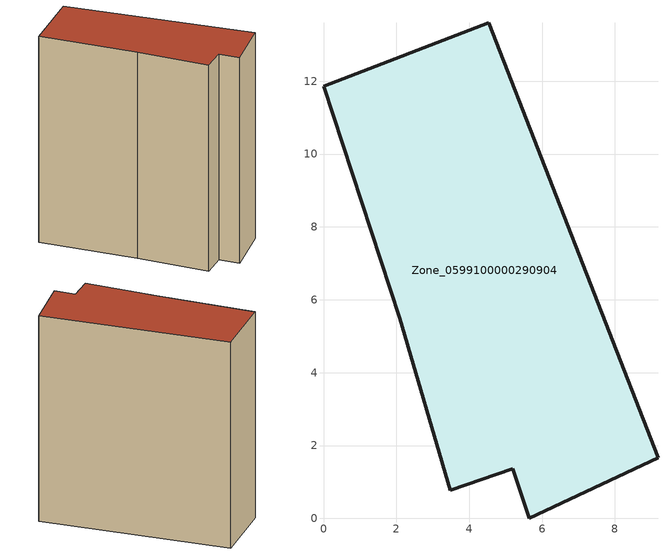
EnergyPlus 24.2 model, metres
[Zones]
Zone_0599100000290904
 floor ground (C_G): 4.54,13.61 9.18,1.66 5.65,0 5.19,1.36 3.48,0.77 2.09,5.5 0,11.86 z0
 wall outside (C_F): 3.48,0.77 5.19,1.36 5.65,0 9.18,1.66 4.54,13.61 0,11.86 2.09,5.5 3.48,0.77 z0:14.31
 roof outside (C_R): 4.54,13.61 0,11.86 2.09,5.5 3.48,0.77 5.19,1.36 5.65,0 9.18,1.66 z14.31
[BUILDING]
Pand.0599100000290904: North Axis=0; Terrain=City; Loads Convergence Tolerance Value=0.04; Temperature Convergence Tolerance Value=0.4; Solar Distribution=FullExterior; Maximum Number of Warmup Days=25; Minimum Number of Warmup Days=1
[Site:Location]
Rotterdam.The.Hague.AP_ZH_NLD Design_Conditions: Latitude=51.96; Longitude=4.45; Time Zone=1; Elevation=-4.5
[SITE:GROUNDTEMPERATURE:BUILDINGSURFACE]
18, 18, 18, 18, 18, 18, 18, 18, 18, 18, 18, 18
[MATERIAL] Thermal Absorptance=0.9; Solar Absorptance=0.7; Visible Absorptance=0.7
Name | Roughness | Thickness | Conductivity | Density | Specific Heat
G.TI.1946 | MediumSmooth | 0.15 | 1 | 540 | 1210
F.TI.1946 | Rough | 0.3 | 0.857143 | 1920 | 840
R.TI.1946 | MediumRough | 0.2 | 0.1 | 1500 | 1000
[CONSTRUCTION]
C_G: G.TI.1946
C_F: F.TI.1946
C_R: R.TI.1946
[ZONE]
Zone_0599100000290904: Type=1; Multiplier=1; Ceiling Height=Autocalculate; Volume=Autocalculate; Floor Area=autocalculate; Part of Total Floor Area=Yes
[ZONEINFILTRATION:DESIGNFLOWRATE]
Infil_Zone_0599100000290904: Zone or ZoneList or Space or SpaceList=Zone_0599100000290904; Schedule=AlwaysOn; Design Flow Rate Calculation Method=Flow/Area; Flow Rate per Floor Area=0.003; Constant Term Coefficient=1; Temperature Term Coefficient=0; Velocity Term Coefficient=0; Velocity Squared Term Coefficient=0
[HVACTEMPLATE:ZONE:IDEALLOADSAIRSYSTEM]
Zone_0599100000290904: Maximum Heating Supply Air Temperature=50; Minimum Cooling Supply Air Temperature=13; Maximum Heating Supply Air Humidity Ratio=0.0156; Minimum Cooling Supply Air Humidity Ratio=0.0077; Heating Limit=NoLimit; Cooling Limit=NoLimit; Dehumidification Control Type=ConstantSensibleHeatRatio; Cooling Sensible Heat Ratio=0.7; Dehumidification Setpoint=60; Humidification Control Type=None; Humidification Setpoint=30; Outdoor Air Method=None; Outdoor Air Flow Rate per Person=0.00944; Outdoor Air Flow Rate per Zone Floor Area=0; Outdoor Air Flow Rate per Zone=0; Demand Controlled Ventilation Type=None; Outdoor Air Economizer Type=NoEconomizer; Heat Recovery Type=None; Sensible Heat Recovery Effectiveness=0.7; Latent Heat Recovery Effectiveness=0.65
[ZONECONTROL:THERMOSTAT]
ThermostatControl_Zone_0599100000290904: Zone or ZoneList=Zone_0599100000290904; Control Type Schedule=DualSetpointControlType; Control 1=Thermostat_Zone_0599100000290904; Temperature Difference Between Cutout And Setpoint=0
[THERMOSTATSETPOINT:DUALSETPOINT]
Thermostat_Zone_0599100000290904: Heating Setpoint Temperature Schedule=HeatingSetpoint_Zone_0599100000290904; Cooling Setpoint Temperature Schedule=CoolingSetpoint_Zone_0599100000290904
[SCHEDULE:COMPACT]
HeatingSetpoint_Zone_0599100000290904: Through: 12/31, For: AllDays, Until: 24:00, 21
CoolingSetpoint_Zone_0599100000290904: Through: 12/31, For: AllDays, Until: 24:00, 24
DualSetpointControlType: Through: 12/31, For: AllDays, Until: 24:00, 4
AlwaysOn: Through: 12/31, For: AllDays, Until: 24:00, 1
